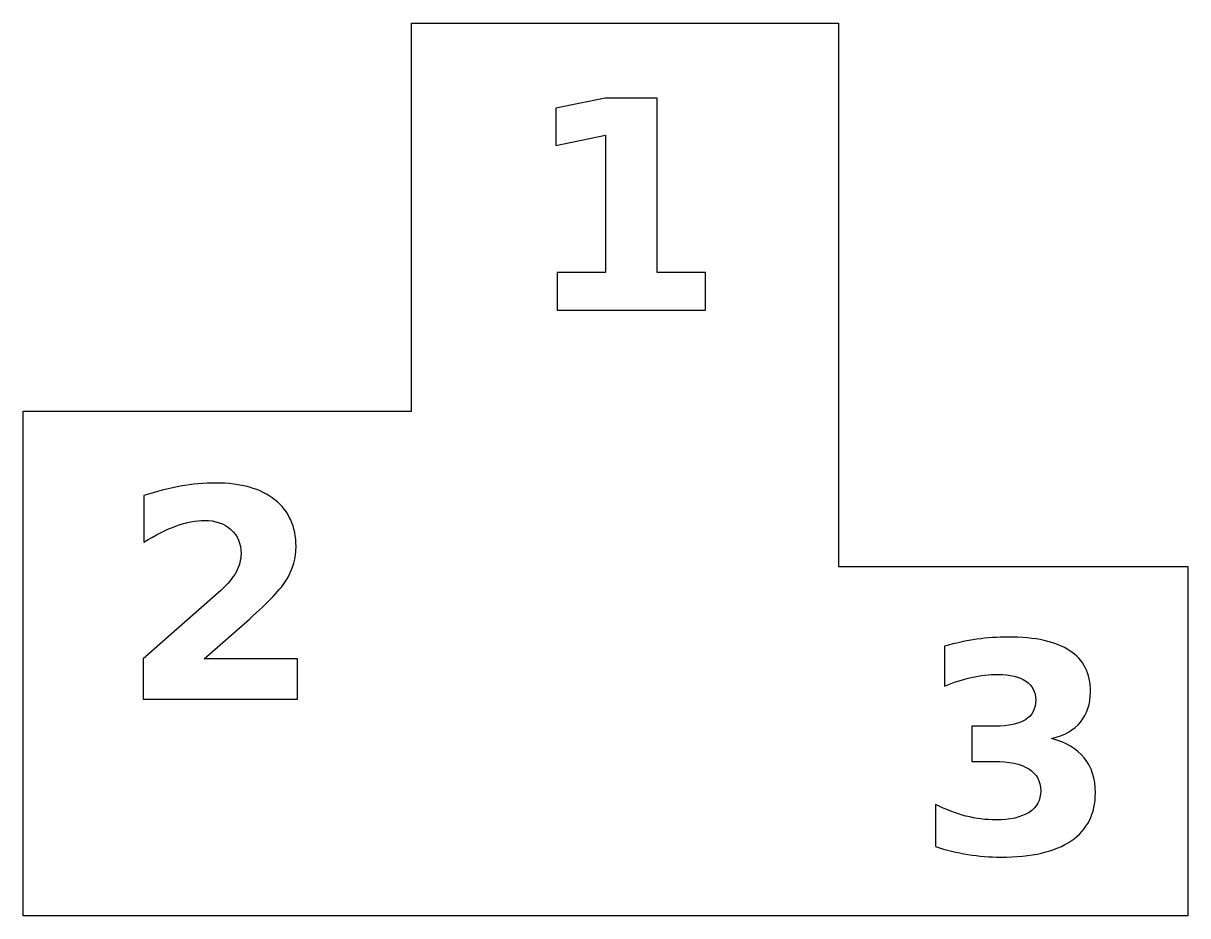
# Model space of a CAD drawing. Header units: centimetres. Extents: x -10.1 to 10.1, y -10.1 to 5.4.
import ezdxf

# ---------------------------------------------------------------- set-up
doc = ezdxf.new("R2010")
doc.units = ezdxf.units.CM
doc.header["$MEASUREMENT"] = 0
doc.layers.add('Layer 1', color=7, linetype='Continuous')

msp = doc.modelspace()

# ---------------------------------------------------------------- linework, layer by layer
at = {"layer": 'Layer 1'}
for points, knots in [([(10.12031, -10.12031), (10.12031, -10.12031), (10.12031, -4.04813), (10.12031, -4.04813), (10.12031, -4.04813), (10.12031, -4.04813), (4.04813, -4.04813), (4.04813, -4.04813), (4.04813, -4.04813), (4.04813, -4.04813), (4.04813, 5.3975), (4.04813, 5.3975), (4.04813, 5.3975), (4.04813, 5.3975), (-3.37344, 5.3975), (-3.37344, 5.3975), (-3.37344, 5.3975), (-3.37344, 5.3975), (-3.37344, -1.34938), (-3.37344, -1.34938), (-3.37344, -1.34938), (-3.37344, -1.34938), (-10.12031, -1.34938), (-10.12031, -1.34938), (-10.12031, -1.34938), (-10.12031, -1.34938), (-10.12031, -10.12032), (-10.12031, -10.12032), (-10.12031, -10.12032), (-10.12031, -10.12032), (10.12031, -10.12031), (10.12031, -10.12031)], [0, 0, 0, 0, 0.11111111, 0.11111111, 0.11111111, 0.11111111, 0.22222222, 0.22222222, 0.22222222, 0.22222222, 0.33333333, 0.33333333, 0.33333333, 0.33333333, 0.44444444, 0.44444444, 0.44444444, 0.44444444, 0.55555556, 0.55555556, 0.55555556, 0.55555556, 0.66666667, 0.66666667, 0.66666667, 0.66666667, 0.77777778, 0.77777778, 0.77777778, 0.77777778, 1, 1, 1, 1]), ([(-0.84074, 1.06516), (-0.84074, 1.06516), (-0.00067, 1.06516), (-0.00067, 1.06516), (-0.00067, 1.06516), (-0.00067, 1.06516), (-0.00067, 3.44951), (-0.00067, 3.44951), (-0.00067, 3.44951), (-0.00067, 3.44951), (-0.863, 3.27156), (-0.863, 3.27156), (-0.863, 3.27156), (-0.863, 3.27156), (-0.863, 3.91892), (-0.863, 3.91892), (-0.863, 3.91892), (-0.863, 3.91892), (-0.0056, 4.09687), (-0.0056, 4.09687), (-0.0056, 4.09687), (-0.0056, 4.09687), (0.89868, 4.09687), (0.89868, 4.09687), (0.89868, 4.09687), (0.89868, 4.09687), (0.89868, 1.0652), (0.89868, 1.0652), (0.89868, 1.0652), (0.89868, 1.0652), (1.73875, 1.06521), (1.73875, 1.06521), (1.73875, 1.06521), (1.73875, 1.06521), (1.73875, 0.40802), (1.73875, 0.40802), (1.73875, 0.40802), (1.73875, 0.40802), (-0.84074, 0.40802), (-0.84074, 0.40802), (-0.84074, 0.40802), (-0.84074, 0.40802), (-0.84074, 1.06516), (-0.84074, 1.06516), (-0.84074, 1.06516), (-0.84074, 1.06516), (-0.84074, 1.06516), (-0.84074, 1.06516)], [0, 0, 0, 0, 0.07692308, 0.07692308, 0.07692308, 0.07692308, 0.15384615, 0.15384615, 0.15384615, 0.15384615, 0.23076923, 0.23076923, 0.23076923, 0.23076923, 0.30769231, 0.30769231, 0.30769231, 0.30769231, 0.38461538, 0.38461538, 0.38461538, 0.38461538, 0.46153846, 0.46153846, 0.46153846, 0.46153846, 0.53846154, 0.53846154, 0.53846154, 0.53846154, 0.61538462, 0.61538462, 0.61538462, 0.61538462, 0.69230769, 0.69230769, 0.69230769, 0.69230769, 0.76923077, 0.76923077, 0.76923077, 0.76923077, 0.84615385, 0.84615385, 0.84615385, 0.84615385, 1, 1, 1, 1]), ([(-6.97796, -5.65304), (-6.97796, -5.65304), (-5.35462, -5.65304), (-5.35462, -5.65304), (-5.35462, -5.65304), (-5.35462, -5.65304), (-5.35462, -6.35231), (-5.35462, -6.35231), (-5.35462, -6.35231), (-5.35462, -6.35231), (-8.0354, -6.35231), (-8.0354, -6.35231), (-8.0354, -6.35231), (-8.0354, -6.35231), (-8.0354, -5.65304), (-8.0354, -5.65304), (-8.0354, -5.65304), (-8.0354, -5.65304), (-6.68885, -4.46466), (-6.68885, -4.46466), (-6.68885, -4.46466), (-6.56859, -4.35595), (-6.4797, -4.24969), (-6.42201, -4.14587), (-6.42201, -4.14587), (-6.36432, -4.04214), (-6.33557, -3.93427), (-6.33557, -3.82223), (-6.33557, -3.82223), (-6.33557, -3.64934), (-6.39401, -3.5101), (-6.51099, -3.40468), (-6.51099, -3.40468), (-6.62624, -3.29926), (-6.78027, -3.24655), (-6.97298, -3.24655), (-6.97298, -3.24655), (-7.12124, -3.24655), (-7.28346, -3.27872), (-7.45972, -3.34295), (-7.45972, -3.34295), (-7.63598, -3.40557), (-7.82456, -3.49939), (-8.02553, -3.62463), (-8.02553, -3.62463), (-8.02553, -3.62463), (-8.02553, -2.81416), (-8.02553, -2.81416), (-8.02553, -2.81416), (-7.8114, -2.7434), (-7.59972, -2.68985), (-7.39048, -2.65363), (-7.39048, -2.65363), (-7.18133, -2.61568), (-6.97626, -2.5967), (-6.77533, -2.5967), (-6.77533, -2.5967), (-6.33383, -2.5967), (-5.99126, -2.69394), (-5.74749, -2.88829), (-5.74749, -2.88829), (-5.50207, -3.08268), (-5.37936, -3.35361), (-5.37936, -3.70116), (-5.37936, -3.70116), (-5.37936, -3.90213), (-5.43123, -4.08995), (-5.53496, -4.26452), (-5.53496, -4.26452), (-5.63869, -4.43741), (-5.857, -4.66975), (-6.18974, -4.96126), (-6.18974, -4.96126), (-6.18974, -4.96126), (-6.97786, -5.65307), (-6.97786, -5.65307), (-6.97786, -5.65307), (-6.97786, -5.65307), (-6.97796, -5.65304), (-6.97796, -5.65304)], [0, 0, 0, 0, 0.04761905, 0.04761905, 0.04761905, 0.04761905, 0.0952381, 0.0952381, 0.0952381, 0.0952381, 0.14285714, 0.14285714, 0.14285714, 0.14285714, 0.19047619, 0.19047619, 0.19047619, 0.19047619, 0.23809524, 0.23809524, 0.23809524, 0.23809524, 0.28571429, 0.28571429, 0.28571429, 0.28571429, 0.33333333, 0.33333333, 0.33333333, 0.33333333, 0.38095238, 0.38095238, 0.38095238, 0.38095238, 0.42857143, 0.42857143, 0.42857143, 0.42857143, 0.47619048, 0.47619048, 0.47619048, 0.47619048, 0.52380952, 0.52380952, 0.52380952, 0.52380952, 0.57142857, 0.57142857, 0.57142857, 0.57142857, 0.61904762, 0.61904762, 0.61904762, 0.61904762, 0.66666667, 0.66666667, 0.66666667, 0.66666667, 0.71428571, 0.71428571, 0.71428571, 0.71428571, 0.76190476, 0.76190476, 0.76190476, 0.76190476, 0.80952381, 0.80952381, 0.80952381, 0.80952381, 0.85714286, 0.85714286, 0.85714286, 0.85714286, 0.9047619, 0.9047619, 0.9047619, 0.9047619, 1, 1, 1, 1]), ([(7.75465, -7.04104), (8.00331, -7.1053), (8.19193, -7.2173), (8.32042, -7.37712), (8.32042, -7.37712), (8.45055, -7.53525), (8.51566, -7.73698), (8.51566, -7.98244), (8.51566, -7.98244), (8.51566, -8.34812), (8.37558, -8.62647), (8.09558, -8.81753), (8.09558, -8.81753), (7.81558, -9.00699), (7.40706, -9.10174), (6.87005, -9.10174), (6.87005, -9.10174), (6.68063, -9.10174), (6.49037, -9.08605), (6.29931, -9.05472), (6.29931, -9.05472), (6.10989, -9.02503), (5.92212, -8.97975), (5.73595, -8.91881), (5.73595, -8.91881), (5.73595, -8.91881), (5.73595, -8.18496), (5.73595, -8.18496), (5.73595, -8.18496), (5.9139, -8.27393), (6.09016, -8.3414), (6.26474, -8.38758), (6.26474, -8.38758), (6.441, -8.43203), (6.61389, -8.45421), (6.78357, -8.45421), (6.78357, -8.45421), (7.03565, -8.45421), (7.22836, -8.41061), (7.36178, -8.32332), (7.36178, -8.32332), (7.49684, -8.23603), (7.5644, -8.11079), (7.5644, -7.94773), (7.5644, -7.94773), (7.5644, -7.77969), (7.49524, -7.65285), (7.35685, -7.56721), (7.35685, -7.56721), (7.22014, -7.47992), (7.01752, -7.43628), (6.74904, -7.43624), (6.74904, -7.43624), (6.74904, -7.43624), (6.36859, -7.43624), (6.36859, -7.43624), (6.36859, -7.43624), (6.36859, -7.43624), (6.36859, -6.82354), (6.36859, -6.82354), (6.36859, -6.82354), (6.36859, -6.82354), (6.76884, -6.82354), (6.76884, -6.82354), (6.76884, -6.82354), (7.00768, -6.82354), (7.18559, -6.78643), (7.30252, -6.7123), (7.30252, -6.7123), (7.41945, -6.63657), (7.47794, -6.52212), (7.47794, -6.36888), (7.47794, -6.36888), (7.47794, -6.2272), (7.42114, -6.11769), (7.30745, -6.04027), (7.30745, -6.04027), (7.19381, -5.96285), (7.03319, -5.92414), (6.82564, -5.92414), (6.82564, -5.92414), (6.67249, -5.92414), (6.51765, -5.94143), (6.36116, -5.97609), (6.36116, -5.97609), (6.20472, -6.01067), (6.04899, -6.06169), (5.89419, -6.12924), (5.89419, -6.12924), (5.89419, -6.12924), (5.8942, -5.4325), (5.8942, -5.4325), (5.8942, -5.4325), (6.08197, -5.37979), (6.2681, -5.34032), (6.45259, -5.31392), (6.45259, -5.31392), (6.63707, -5.28761), (6.81827, -5.27441), (6.99614, -5.27441), (6.99614, -5.27441), (7.47551, -5.27441), (7.83376, -5.35352), (8.071, -5.51165), (8.071, -5.51165), (8.3098, -5.66809), (8.42922, -5.90449), (8.42922, -6.22075), (8.42922, -6.22075), (8.42922, -6.43657), (8.37238, -6.61363), (8.25873, -6.75198), (8.25873, -6.75198), (8.14505, -6.88869), (7.97705, -6.98504), (7.7547, -7.04108), (7.7547, -7.04108), (7.7547, -7.04108), (7.75465, -7.04104), (7.75465, -7.04104)], [0, 0, 0, 0, 0.03225806, 0.03225806, 0.03225806, 0.03225806, 0.06451613, 0.06451613, 0.06451613, 0.06451613, 0.09677419, 0.09677419, 0.09677419, 0.09677419, 0.12903226, 0.12903226, 0.12903226, 0.12903226, 0.16129032, 0.16129032, 0.16129032, 0.16129032, 0.19354839, 0.19354839, 0.19354839, 0.19354839, 0.22580645, 0.22580645, 0.22580645, 0.22580645, 0.25806452, 0.25806452, 0.25806452, 0.25806452, 0.29032258, 0.29032258, 0.29032258, 0.29032258, 0.32258065, 0.32258065, 0.32258065, 0.32258065, 0.35483871, 0.35483871, 0.35483871, 0.35483871, 0.38709677, 0.38709677, 0.38709677, 0.38709677, 0.41935484, 0.41935484, 0.41935484, 0.41935484, 0.4516129, 0.4516129, 0.4516129, 0.4516129, 0.48387097, 0.48387097, 0.48387097, 0.48387097, 0.51612903, 0.51612903, 0.51612903, 0.51612903, 0.5483871, 0.5483871, 0.5483871, 0.5483871, 0.58064516, 0.58064516, 0.58064516, 0.58064516, 0.61290323, 0.61290323, 0.61290323, 0.61290323, 0.64516129, 0.64516129, 0.64516129, 0.64516129, 0.67741935, 0.67741935, 0.67741935, 0.67741935, 0.70967742, 0.70967742, 0.70967742, 0.70967742, 0.74193548, 0.74193548, 0.74193548, 0.74193548, 0.77419355, 0.77419355, 0.77419355, 0.77419355, 0.80645161, 0.80645161, 0.80645161, 0.80645161, 0.83870968, 0.83870968, 0.83870968, 0.83870968, 0.87096774, 0.87096774, 0.87096774, 0.87096774, 0.90322581, 0.90322581, 0.90322581, 0.90322581, 0.93548387, 0.93548387, 0.93548387, 0.93548387, 1, 1, 1, 1]), ([(10.12031, -10.12031), (10.12031, -10.12031), (10.12031, -10.12031), (10.12031, -10.12031), (10.12031, -10.12031), (10.12031, -10.12031), (10.12031, -10.12031), (10.12031, -10.12031)], [0, 0, 0, 0, 0.33333333, 0.33333333, 0.33333333, 0.33333333, 1, 1, 1, 1])]:
    msp.add_open_spline(points, degree=3, knots=knots, dxfattribs=at)

doc.saveas('drawing.dxf')
